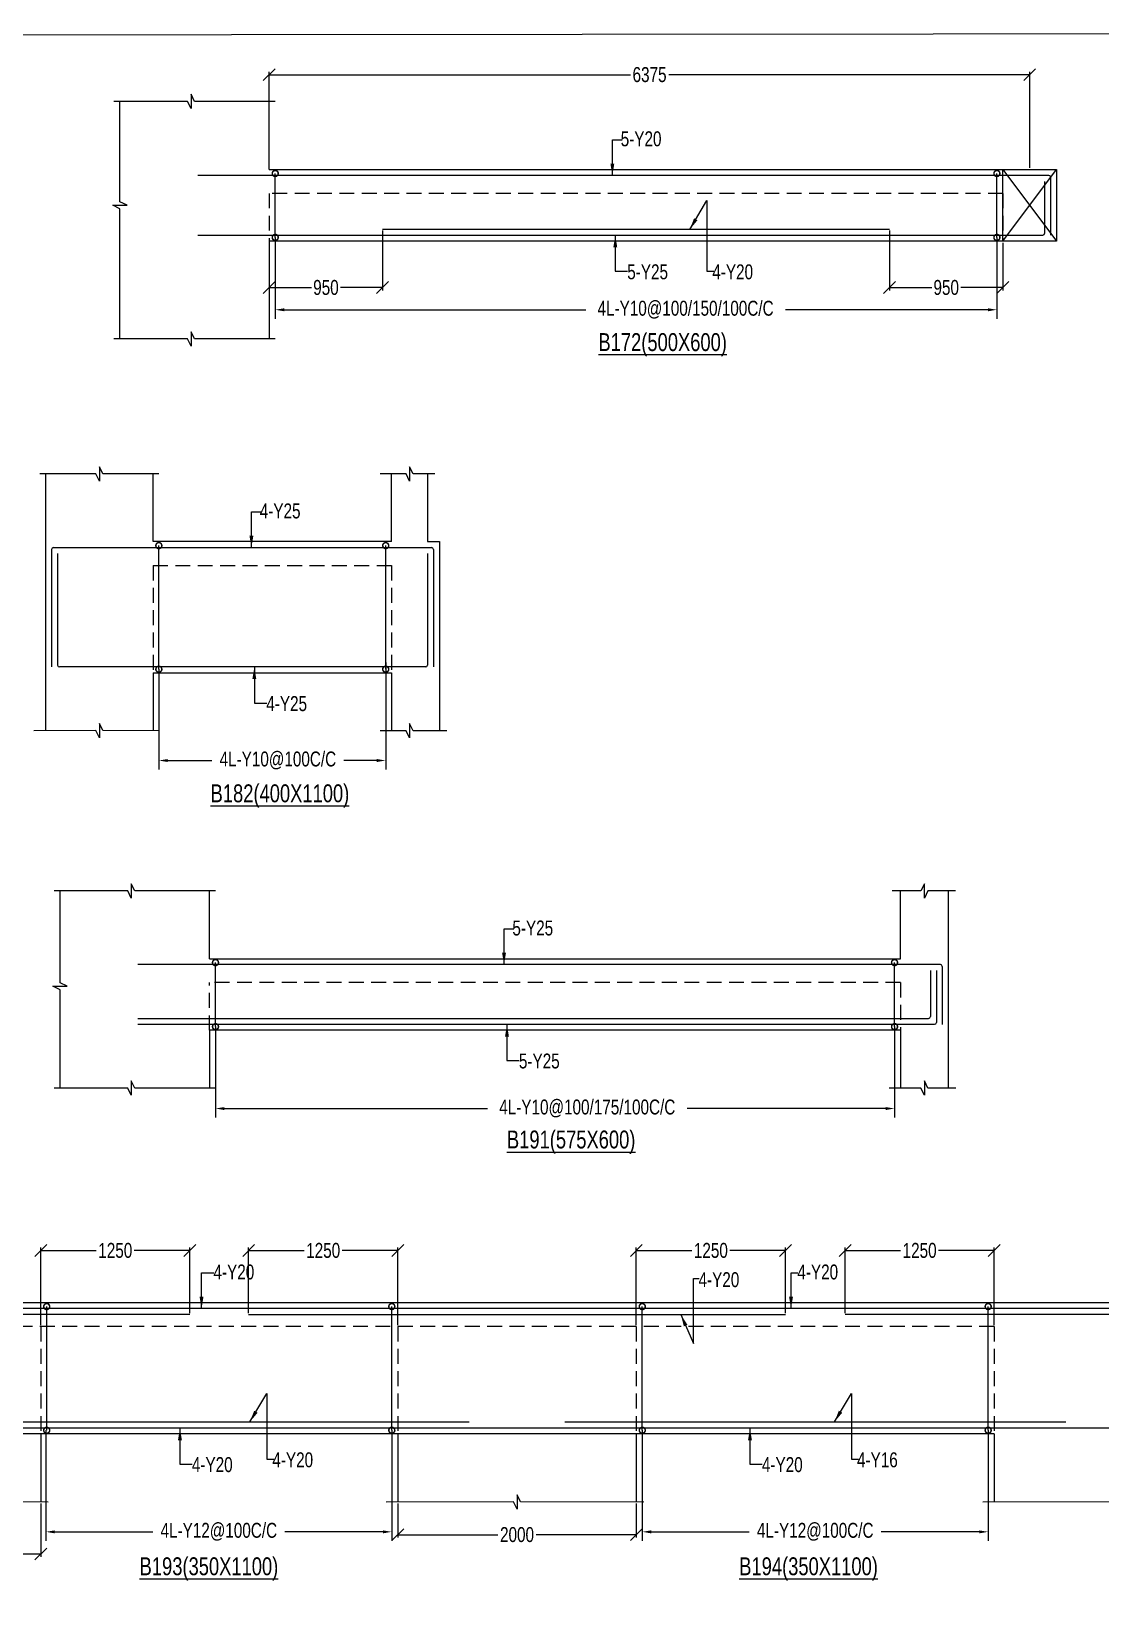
# Model space of a CAD drawing. Header units: millimetres. Extents: x 0 to 31744305, y -21599035 to 0.
# Drawn here: x 31651457 to 31660420, y -21249088 to -21235919 of the extents above; entities that cross this region are included whole.
import ezdxf

# ---------------------------------------------------------------- set-up
doc = ezdxf.new("R2010")
doc.units = ezdxf.units.MM
doc.header["$LTSCALE"] = 1000
doc.header["$MEASUREMENT"] = 0
doc.header["$PDMODE"] = 3
for name, pattern in [('CONTINOUS', [0]), ('CONTINU', [0]), ('HIDDEN', [0.375, 0.25, -0.125])]:
    doc.linetypes.add(name, pattern=pattern)
for name, color, linetype in [('-S-ARROW', 253, 'Continuous'), ('-S-MISC', 8, 'Continuous'), ('-S-STIRUP', 11, 'Continuous'), ('-STR-BEAM', 7, 'CONTINU'), ('-STR-COLUMN', 5, 'HIDDEN'), ('-STR-REINF', 3, 'Continuous'), ('-STR-RF-DIM', 8, 'CONTINOUS'), ('-STR-TEXT', 6, 'Continuous'), ('S-DIM', 7, 'Continuous'), ('SEC TEXT', 9, 'Continuous'), ('SLAB LINE', 254, 'HIDDEN')]:
    doc.layers.add(name, color=color, linetype=linetype)
doc.styles.add('BEAM-LS', font='romans.shx', dxfattribs={"width": 0.8})
doc.styles.add('SOBHA', font='swisscl.ttf')
doc.styles.add('sobha.sed', font='swisscl.ttf')
doc.dimstyles.new('S-50', dxfattribs={"dimscale": 50, "dimtxt": 2.5, "dimasz": 2, "dimexe": 0.5, "dimexo": 0.25, "dimgap": 0.25, "dimtad": 0, "dimdec": 0, "dimrnd": 0.0005, "dimzin": 0, "dimdsep": 46, "dimtxsty": 'sobha.sed', "dimblk": 'OBLIQUE', "dimcen": 0.09, "dimclrd": 8, "dimclre": 8, "dimclrt": 6, "dimadec": 0, "dimazin": 0, "dimtfac": 1, "dimtdec": 0, "dimtofl": 0, "dimtmove": 2, "dimatfit": 3, "dimfxl": 0.18, "dimtolj": 1, "dimtzin": 0, "dimlwd": -1, "dimlwe": -1, "dimarcsym": 0})
doc.dimstyles.new('S-DIM50', dxfattribs={"dimscale": 50, "dimtxt": 2.5, "dimasz": 1.5, "dimexe": 1.5, "dimexo": 1, "dimgap": 0.5, "dimtad": 0, "dimdec": 0, "dimzin": 0, "dimdsep": 46, "dimtxsty": 'SOBHA', "dimcen": 0.09, "dimclrd": 256, "dimclre": 256, "dimclrt": 6, "dimadec": 5, "dimazin": 0, "dimtfac": 1, "dimtdec": 0, "dimtofl": 0, "dimtmove": 0, "dimatfit": 3, "dimfxl": 0.18, "dimtolj": 1, "dimtzin": 0, "dimlwd": -1, "dimlwe": -1, "dimarcsym": 0})
doc.dimstyles.new('STIRUP', dxfattribs={"dimscale": 50, "dimtxt": 2.5, "dimasz": 2.2, "dimexe": 0, "dimexo": 0, "dimgap": 0.5, "dimtad": 0, "dimdec": 0, "dimzin": 0, "dimdsep": 46, "dimtxsty": 'BEAM-LS', "dimblk": 'DOTSMALL', "dimcen": 0.09, "dimclrd": 256, "dimclre": 256, "dimclrt": 256, "dimadec": 5, "dimazin": 0, "dimtfac": 1, "dimtdec": 0, "dimtofl": 0, "dimtmove": 0, "dimatfit": 3, "dimldrblk": 'DOTSMALL', "dimfxl": 0, "dimfxlon": 1, "dimtolj": 1, "dimtzin": 0, "dimlwd": -1, "dimlwe": -1, "dimarcsym": 0})

# ---------------------------------------------------------------- blocks, each defined once
blk = doc.blocks.new('_DotSmall')
at = {"color": 0, "linetype": 'ByBlock', "const_width": 0.5}
blk.add_lwpolyline([(-0.0625, 0, 1), (0.0625, 0, 1)], format="xyb", close=True, dxfattribs=at)
blk = doc.blocks.new('*D310')
at = {"layer": '-S-STIRUP', "ltscale": 100, "transparency": 16777216}
blk.add_line((31659551, -21237646), (31659551, -21237110), dxfattribs=at)
at = {"layer": 'Defpoints', "color": 0, "linetype": 'CONTINU', "ltscale": 100, "transparency": 16777216}
for p in [(31659551, -21237110), (31659551, -21237110), (31659551, -21237646, 0)]:
    blk.add_point(p, dxfattribs=at)
at = {"layer": '-S-STIRUP', "linetype": 'CONTINU', "ltscale": 100, "transparency": 16777216, "xscale": 100, "yscale": 100, "zscale": 100}
for p, rotation in [((31659551, -21237110), 90), ((31659551, -21237646), 270)]:
    blk.add_blockref('_DotSmall', p, dxfattribs=dict(at, rotation=rotation))
blk = doc.blocks.new('*D311')
at = {"layer": '-S-STIRUP', "ltscale": 100, "transparency": 16777216}
blk.add_line((31653501, -21237646), (31653501, -21237110), dxfattribs=at)
at = {"layer": 'Defpoints', "color": 0, "linetype": 'CONTINU', "ltscale": 100, "transparency": 16777216}
for p in [(31653501, -21237110, 0), (31653501, -21237110), (31653501, -21237646)]:
    blk.add_point(p, dxfattribs=at)
at = {"layer": '-S-STIRUP', "linetype": 'CONTINU', "ltscale": 100, "transparency": 16777216, "xscale": 100, "yscale": 100, "zscale": 100}
for p, rotation in [((31653501, -21237110), 90), ((31653501, -21237646), 270)]:
    blk.add_blockref('_DotSmall', p, dxfattribs=dict(at, rotation=rotation))
blk = doc.blocks.new('*D312')
at = {"layer": '-STR-RF-DIM', "transparency": 16777216}
for p, q in [((31653501, -21237646), (31653501, -21238327)), ((31659551, -21237646), (31659551, -21238327)), ((31653576, -21238252), (31656104, -21238252)), ((31659476, -21238252), (31657778, -21238252))]:
    blk.add_line(p, q, dxfattribs=at)
for points in [[(31653576, -21238240), (31653576, -21238265), (31653501, -21238252)], [(31659476, -21238240), (31659476, -21238265), (31659551, -21238252)]]:
    blk.add_solid(points, dxfattribs=at)
at = {"layer": 'Defpoints', "color": 0, "transparency": 16777216}
for p in [(31653501, -21237646, 178587), (31659551, -21237646, 0), (31659551, -21238252)]:
    blk.add_point(p, dxfattribs=at)
at = {"layer": '-STR-RF-DIM', "color": 6, "transparency": 16777216, "insert": (31656941, -21238252), "char_height": 125, "attachment_point": 5, "style": 'SOBHA'}
blk.add_mtext('\\A1;4L-Y10@100/150/100C/C', dxfattribs=at)
blk = doc.blocks.new('_OBLIQUE')
at = {"color": 0, "linetype": 'ByBlock'}
blk.add_line((-0.5, -0.5), (0.5, 0.5), dxfattribs=at)
blk = doc.blocks.new('*D331')
at = {"layer": '-STR-RF-DIM', "transparency": 16777216}
for p, q in [((31652525, -21241265), (31652525, -21242105)), ((31654427, -21241208), (31654427, -21242105)), ((31652600, -21242030), (31652969, -21242030)), ((31654352, -21242030), (31654077, -21242030))]:
    blk.add_line(p, q, dxfattribs=at)
for points in [[(31652600, -21242018), (31652600, -21242043), (31652525, -21242030)], [(31654352, -21242018), (31654352, -21242043), (31654427, -21242030)]]:
    blk.add_solid(points, dxfattribs=at)
at = {"layer": 'Defpoints', "color": 0, "transparency": 16777216}
for p in [(31652525, -21241265, 178587), (31654427, -21241208, 178587), (31652525, -21242030)]:
    blk.add_point(p, dxfattribs=at)
at = {"layer": '-STR-RF-DIM', "color": 6, "transparency": 16777216, "insert": (31653523, -21242030), "char_height": 125, "attachment_point": 5, "style": 'SOBHA'}
blk.add_mtext('\\A1;4L-Y10@100C/C', dxfattribs=at)
blk = doc.blocks.new('*D332')
at = {"layer": '-S-STIRUP', "ltscale": 100, "transparency": 16777216}
blk.add_line((31654427, -21241265), (31654427, -21240229), dxfattribs=at)
at = {"layer": 'Defpoints', "color": 0, "linetype": 'CONTINU', "ltscale": 100, "transparency": 16777216}
for p in [(31654427, -21240229), (31654427, -21240229), (31654427, -21241265)]:
    blk.add_point(p, dxfattribs=at)
at = {"layer": '-S-STIRUP', "linetype": 'CONTINU', "ltscale": 100, "transparency": 16777216, "xscale": 100, "yscale": 100, "zscale": 100}
for p, rotation in [((31654427, -21240229), 90), ((31654427, -21241265), 270)]:
    blk.add_blockref('_DotSmall', p, dxfattribs=dict(at, rotation=rotation))
blk = doc.blocks.new('*D333')
at = {"layer": '-S-STIRUP', "ltscale": 100, "transparency": 16777216}
blk.add_line((31652525, -21241265), (31652525, -21240229), dxfattribs=at)
at = {"layer": 'Defpoints', "color": 0, "linetype": 'CONTINU', "ltscale": 100, "transparency": 16777216}
for p in [(31652525, -21240229), (31652525, -21240229), (31652525, -21241265)]:
    blk.add_point(p, dxfattribs=at)
at = {"layer": '-S-STIRUP', "linetype": 'CONTINU', "ltscale": 100, "transparency": 16777216, "xscale": 100, "yscale": 100, "zscale": 100}
for p, rotation in [((31652525, -21240229), 90), ((31652525, -21241265), 270)]:
    blk.add_blockref('_DotSmall', p, dxfattribs=dict(at, rotation=rotation))
blk = doc.blocks.new('*D349')
at = {"layer": '-STR-RF-DIM', "transparency": 16777216}
for p, q in [((31653000, -21244261), (31653000, -21245022)), ((31658693, -21244261), (31658693, -21245022)), ((31653075, -21244947), (31655280, -21244947)), ((31658618, -21244947), (31656954, -21244947))]:
    blk.add_line(p, q, dxfattribs=at)
for points in [[(31653075, -21244935), (31653075, -21244960), (31653000, -21244947)], [(31658618, -21244935), (31658618, -21244960), (31658693, -21244947)]]:
    blk.add_solid(points, dxfattribs=at)
at = {"layer": 'Defpoints', "color": 0, "transparency": 16777216}
for p in [(31653000, -21244261, 178587), (31658693, -21244261, 178587), (31658693, -21244947)]:
    blk.add_point(p, dxfattribs=at)
at = {"layer": '-STR-RF-DIM', "color": 6, "transparency": 16777216, "insert": (31656117, -21244947), "char_height": 125, "attachment_point": 5, "style": 'SOBHA'}
blk.add_mtext('\\A1;4L-Y10@100/175/100C/C', dxfattribs=at)
blk = doc.blocks.new('*D350')
at = {"layer": '-S-STIRUP', "ltscale": 100, "transparency": 16777216}
blk.add_line((31658693, -21244261), (31658693, -21243724), dxfattribs=at)
at = {"layer": 'Defpoints', "color": 0, "linetype": 'CONTINU', "ltscale": 100, "transparency": 16777216}
for p in [(31658693, -21243724), (31658693, -21243724), (31658693, -21244261, 0)]:
    blk.add_point(p, dxfattribs=at)
at = {"layer": '-S-STIRUP', "linetype": 'CONTINU', "ltscale": 100, "transparency": 16777216, "xscale": 100, "yscale": 100, "zscale": 100}
for p, rotation in [((31658693, -21243724), 90), ((31658693, -21244261), 270)]:
    blk.add_blockref('_DotSmall', p, dxfattribs=dict(at, rotation=rotation))
blk = doc.blocks.new('*D351')
at = {"layer": '-S-STIRUP', "ltscale": 100, "transparency": 16777216}
blk.add_line((31653000, -21244261), (31653000, -21243724), dxfattribs=at)
at = {"layer": 'Defpoints', "color": 0, "linetype": 'CONTINU', "ltscale": 100, "transparency": 16777216}
for p in [(31653000, -21243724), (31653000, -21243724), (31653000, -21244261, 0)]:
    blk.add_point(p, dxfattribs=at)
at = {"layer": '-S-STIRUP', "linetype": 'CONTINU', "ltscale": 100, "transparency": 16777216, "xscale": 100, "yscale": 100, "zscale": 100}
for p, rotation in [((31653000, -21243724), 90), ((31653000, -21244261), 270)]:
    blk.add_blockref('_DotSmall', p, dxfattribs=dict(at, rotation=rotation))
blk = doc.blocks.new('*D353')
at = {"layer": '-S-STIRUP', "ltscale": 100, "transparency": 16777216}
blk.add_line((31659478, -21247644), (31659478, -21246607), dxfattribs=at)
at = {"layer": 'Defpoints', "color": 0, "linetype": 'CONTINU', "ltscale": 100, "transparency": 16777216}
for p in [(31659478, -21246607), (31659478, -21246607), (31659478, -21247644)]:
    blk.add_point(p, dxfattribs=at)
at = {"layer": '-S-STIRUP', "linetype": 'CONTINU', "ltscale": 100, "transparency": 16777216, "xscale": 100, "yscale": 100, "zscale": 100}
for p, rotation in [((31659478, -21246607), 90), ((31659478, -21247644), 270)]:
    blk.add_blockref('_DotSmall', p, dxfattribs=dict(at, rotation=rotation))
blk = doc.blocks.new('*D363')
at = {"layer": '-S-STIRUP', "ltscale": 100, "transparency": 16777216}
blk.add_line((31654478, -21247644), (31654478, -21246607), dxfattribs=at)
at = {"layer": 'Defpoints', "color": 0, "linetype": 'CONTINU', "ltscale": 100, "transparency": 16777216}
for p in [(31654478, -21246607), (31654478, -21246607), (31654478, -21247644)]:
    blk.add_point(p, dxfattribs=at)
at = {"layer": '-S-STIRUP', "linetype": 'CONTINU', "ltscale": 100, "transparency": 16777216, "xscale": 100, "yscale": 100, "zscale": 100}
for p, rotation in [((31654478, -21246607), 90), ((31654478, -21247644), 270)]:
    blk.add_blockref('_DotSmall', p, dxfattribs=dict(at, rotation=rotation))
blk = doc.blocks.new('*D364')
at = {"layer": '-S-STIRUP', "ltscale": 100, "transparency": 16777216}
blk.add_line((31656578, -21247644), (31656578, -21246607), dxfattribs=at)
at = {"layer": 'Defpoints', "color": 0, "linetype": 'CONTINU', "ltscale": 100, "transparency": 16777216}
for p in [(31656578, -21246607), (31656578, -21246607), (31656578, -21247644)]:
    blk.add_point(p, dxfattribs=at)
at = {"layer": '-S-STIRUP', "linetype": 'CONTINU', "ltscale": 100, "transparency": 16777216, "xscale": 100, "yscale": 100, "zscale": 100}
for p, rotation in [((31656578, -21246607), 90), ((31656578, -21247644), 270)]:
    blk.add_blockref('_DotSmall', p, dxfattribs=dict(at, rotation=rotation))
blk = doc.blocks.new('*D366')
at = {"layer": '-S-STIRUP', "ltscale": 100, "transparency": 16777216}
blk.add_line((31651585, -21247644), (31651585, -21246607), dxfattribs=at)
at = {"layer": 'Defpoints', "color": 0, "linetype": 'CONTINU', "ltscale": 100, "transparency": 16777216}
for p in [(31651585, -21246607), (31651585, -21246607), (31651585, -21247644)]:
    blk.add_point(p, dxfattribs=at)
at = {"layer": '-S-STIRUP', "linetype": 'CONTINU', "ltscale": 100, "transparency": 16777216, "xscale": 100, "yscale": 100, "zscale": 100}
for p, rotation in [((31651585, -21246607), 90), ((31651585, -21247644), 270)]:
    blk.add_blockref('_DotSmall', p, dxfattribs=dict(at, rotation=rotation))
blk = doc.blocks.new('*D368')
at = {"layer": '-STR-RF-DIM', "transparency": 16777216}
for p, q in [((31656578, -21247644), (31656578, -21248570)), ((31659478, -21247644), (31659478, -21248570)), ((31656653, -21248495), (31657474, -21248495)), ((31659403, -21248495), (31658582, -21248495))]:
    blk.add_line(p, q, dxfattribs=at)
for points in [[(31656653, -21248483), (31656653, -21248508), (31656578, -21248495)], [(31659403, -21248483), (31659403, -21248508), (31659478, -21248495)]]:
    blk.add_solid(points, dxfattribs=at)
at = {"layer": 'Defpoints', "color": 0, "transparency": 16777216}
for p in [(31656578, -21247644, 0), (31659478, -21247644, 0), (31656578, -21248495)]:
    blk.add_point(p, dxfattribs=at)
at = {"layer": '-STR-RF-DIM', "color": 6, "transparency": 16777216, "insert": (31658028, -21248495), "char_height": 125, "attachment_point": 5, "style": 'SOBHA'}
blk.add_mtext('\\A1;4L-Y12@100C/C', dxfattribs=at)
blk = doc.blocks.new('*D369')
at = {"layer": '-STR-RF-DIM', "transparency": 16777216}
for p, q in [((31651578, -21247644), (31651578, -21248570)), ((31654478, -21247644), (31654478, -21248570)), ((31651653, -21248495), (31652474, -21248495)), ((31654403, -21248495), (31653582, -21248495))]:
    blk.add_line(p, q, dxfattribs=at)
for points in [[(31651653, -21248483), (31651653, -21248508), (31651578, -21248495)], [(31654403, -21248483), (31654403, -21248508), (31654478, -21248495)]]:
    blk.add_solid(points, dxfattribs=at)
at = {"layer": 'Defpoints', "color": 0, "transparency": 16777216}
for p in [(31651578, -21247644, 0), (31654478, -21247644, 0), (31651578, -21248495)]:
    blk.add_point(p, dxfattribs=at)
at = {"layer": '-STR-RF-DIM', "color": 6, "transparency": 16777216, "insert": (31653028, -21248495), "char_height": 125, "attachment_point": 5, "style": 'SOBHA'}
blk.add_mtext('\\A1;4L-Y12@100C/C', dxfattribs=at)
blk = doc.blocks.new('*D435')
at = {"color": 8, "transparency": 16777216}
for p, q in [((31653451, -21237064), (31653451, -21236257)), ((31653451, -21236282), (31656478, -21236282)), ((31659826, -21236282), (31656800, -21236282)), ((31659826, -21237064), (31659826, -21236257))]:
    blk.add_line(p, q, dxfattribs=at)
at = {"layer": 'Defpoints', "color": 0, "transparency": 16777216}
for p in [(31659826, -21236282), (31653451, -21237077, 0), (31659826, -21237077, 0)]:
    blk.add_point(p, dxfattribs=at)
at = {"color": 8, "transparency": 16777216, "xscale": 100, "yscale": 100, "zscale": 100, "rotation": 180}
blk.add_blockref('_OBLIQUE', (31653451, -21236282), dxfattribs=at)
at = {"color": 8, "transparency": 16777216, "xscale": 100, "yscale": 100, "zscale": 100}
blk.add_blockref('_OBLIQUE', (31659826, -21236282), dxfattribs=at)
at = {"color": 6, "transparency": 16777216, "insert": (31656639, -21236282), "char_height": 125, "attachment_point": 5, "style": 'sobha.sed'}
blk.add_mtext('\\A1;6375', dxfattribs=at)
blk = doc.blocks.new('*D436')
at = {"color": 8, "transparency": 16777216}
for p, q in [((31654401, -21237589), (31654401, -21238091)), ((31653451, -21237692), (31653451, -21238091)), ((31653451, -21238066), (31653805, -21238066)), ((31654401, -21238066), (31654048, -21238066))]:
    blk.add_line(p, q, dxfattribs=at)
at = {"layer": 'Defpoints', "color": 0, "transparency": 16777216}
for p in [(31654401, -21237577, 0), (31653451, -21237679, 0), (31653451, -21238066)]:
    blk.add_point(p, dxfattribs=at)
at = {"color": 8, "transparency": 16777216, "xscale": 100, "yscale": 100, "zscale": 100, "rotation": 180}
blk.add_blockref('_OBLIQUE', (31653451, -21238066), dxfattribs=at)
at = {"color": 8, "transparency": 16777216, "xscale": 100, "yscale": 100, "zscale": 100}
blk.add_blockref('_OBLIQUE', (31654401, -21238066), dxfattribs=at)
at = {"color": 6, "transparency": 16777216, "insert": (31653926, -21238066), "char_height": 125, "attachment_point": 5, "style": 'sobha.sed'}
blk.add_mtext('\\A1;950', dxfattribs=at)
blk = doc.blocks.new('*D437')
at = {"color": 8, "transparency": 16777216}
for p, q in [((31658651, -21237589), (31658651, -21238091)), ((31659601, -21237692), (31659601, -21238091)), ((31658651, -21238066), (31659005, -21238066)), ((31659601, -21238066), (31659248, -21238066))]:
    blk.add_line(p, q, dxfattribs=at)
at = {"layer": 'Defpoints', "color": 0, "transparency": 16777216}
for p in [(31658651, -21237577, 0), (31659601, -21237679, 0), (31659601, -21238066)]:
    blk.add_point(p, dxfattribs=at)
at = {"color": 8, "transparency": 16777216, "xscale": 100, "yscale": 100, "zscale": 100, "rotation": 180}
blk.add_blockref('_OBLIQUE', (31658651, -21238066), dxfattribs=at)
at = {"color": 8, "transparency": 16777216, "xscale": 100, "yscale": 100, "zscale": 100}
blk.add_blockref('_OBLIQUE', (31659601, -21238066), dxfattribs=at)
at = {"color": 6, "transparency": 16777216, "insert": (31659126, -21238066), "char_height": 125, "attachment_point": 5, "style": 'sobha.sed'}
blk.add_mtext('\\A1;950', dxfattribs=at)
blk = doc.blocks.new('*D444')
at = {"color": 8, "transparency": 16777216}
for p, q in [((31651535, -21246762), (31651535, -21246112)), ((31651535, -21246137), (31652000, -21246137)), ((31652785, -21246137), (31652319, -21246137)), ((31652785, -21246662), (31652785, -21246112))]:
    blk.add_line(p, q, dxfattribs=at)
at = {"layer": 'Defpoints', "color": 0, "transparency": 16777216}
for p in [(31652785, -21246137), (31652785, -21246674, 0), (31651535, -21246774, 0)]:
    blk.add_point(p, dxfattribs=at)
at = {"color": 8, "transparency": 16777216, "xscale": 100, "yscale": 100, "zscale": 100, "rotation": 180}
blk.add_blockref('_OBLIQUE', (31651535, -21246137), dxfattribs=at)
at = {"color": 8, "transparency": 16777216, "xscale": 100, "yscale": 100, "zscale": 100}
blk.add_blockref('_OBLIQUE', (31652785, -21246137), dxfattribs=at)
at = {"color": 6, "transparency": 16777216, "insert": (31652160, -21246137), "char_height": 125, "attachment_point": 5, "style": 'sobha.sed'}
blk.add_mtext('\\A1;1250', dxfattribs=at)
blk = doc.blocks.new('*D445')
at = {"color": 8, "transparency": 16777216}
for p, q in [((31653278, -21246662), (31653278, -21246112)), ((31653278, -21246137), (31653744, -21246137)), ((31654528, -21246137), (31654062, -21246137)), ((31654528, -21246762), (31654528, -21246112))]:
    blk.add_line(p, q, dxfattribs=at)
at = {"layer": 'Defpoints', "color": 0, "transparency": 16777216}
for p in [(31653278, -21246137), (31653278, -21246674, 0), (31654528, -21246774, 0)]:
    blk.add_point(p, dxfattribs=at)
at = {"color": 8, "transparency": 16777216, "xscale": 100, "yscale": 100, "zscale": 100, "rotation": 180}
blk.add_blockref('_OBLIQUE', (31653278, -21246137), dxfattribs=at)
at = {"color": 8, "transparency": 16777216, "xscale": 100, "yscale": 100, "zscale": 100}
blk.add_blockref('_OBLIQUE', (31654528, -21246137), dxfattribs=at)
at = {"color": 6, "transparency": 16777216, "insert": (31653903, -21246137), "char_height": 125, "attachment_point": 5, "style": 'sobha.sed'}
blk.add_mtext('\\A1;1250', dxfattribs=at)
blk = doc.blocks.new('*D446')
at = {"color": 8, "transparency": 16777216}
for p, q in [((31656528, -21246762), (31656528, -21246112)), ((31656528, -21246137), (31656994, -21246137)), ((31657778, -21246137), (31657312, -21246137)), ((31657778, -21246662), (31657778, -21246112))]:
    blk.add_line(p, q, dxfattribs=at)
at = {"layer": 'Defpoints', "color": 0, "transparency": 16777216}
for p in [(31657778, -21246137), (31657778, -21246674, 0), (31656528, -21246774, 0)]:
    blk.add_point(p, dxfattribs=at)
at = {"color": 8, "transparency": 16777216, "xscale": 100, "yscale": 100, "zscale": 100, "rotation": 180}
blk.add_blockref('_OBLIQUE', (31656528, -21246137), dxfattribs=at)
at = {"color": 8, "transparency": 16777216, "xscale": 100, "yscale": 100, "zscale": 100}
blk.add_blockref('_OBLIQUE', (31657778, -21246137), dxfattribs=at)
at = {"color": 6, "transparency": 16777216, "insert": (31657153, -21246137), "char_height": 125, "attachment_point": 5, "style": 'sobha.sed'}
blk.add_mtext('\\A1;1250', dxfattribs=at)
blk = doc.blocks.new('*D447')
at = {"color": 8, "transparency": 16777216}
for p, q in [((31658278, -21246662), (31658278, -21246112)), ((31658278, -21246137), (31658744, -21246137)), ((31659528, -21246137), (31659062, -21246137)), ((31659528, -21246762), (31659528, -21246112))]:
    blk.add_line(p, q, dxfattribs=at)
at = {"layer": 'Defpoints', "color": 0, "transparency": 16777216}
for p in [(31658278, -21246137), (31658278, -21246674, 0), (31659528, -21246774, 0)]:
    blk.add_point(p, dxfattribs=at)
at = {"color": 8, "transparency": 16777216, "xscale": 100, "yscale": 100, "zscale": 100, "rotation": 180}
blk.add_blockref('_OBLIQUE', (31658278, -21246137), dxfattribs=at)
at = {"color": 8, "transparency": 16777216, "xscale": 100, "yscale": 100, "zscale": 100}
blk.add_blockref('_OBLIQUE', (31659528, -21246137), dxfattribs=at)
at = {"color": 6, "transparency": 16777216, "insert": (31658903, -21246137), "char_height": 125, "attachment_point": 5, "style": 'sobha.sed'}
blk.add_mtext('\\A1;1250', dxfattribs=at)
blk = doc.blocks.new('*D1138')
at = {"layer": 'Defpoints', "color": 0, "transparency": 16777216}
for p in [(31649535, -21248245, 0), (31651535, -21248245, 0), (31651535, -21248681)]:
    blk.add_point(p, dxfattribs=at)
at = {"layer": 'S-DIM', "color": 8, "transparency": 16777216}
for p, q in [((31649535, -21248258), (31649535, -21248706)), ((31651535, -21248258), (31651535, -21248706)), ((31649535, -21248681), (31650374, -21248681)), ((31651535, -21248681), (31650696, -21248681))]:
    blk.add_line(p, q, dxfattribs=at)
at = {"layer": 'S-DIM', "color": 8, "transparency": 16777216, "xscale": 100, "yscale": 100, "zscale": 100, "rotation": 180}
blk.add_blockref('_OBLIQUE', (31649535, -21248681), dxfattribs=at)
at = {"layer": 'S-DIM', "color": 8, "transparency": 16777216, "xscale": 100, "yscale": 100, "zscale": 100}
blk.add_blockref('_OBLIQUE', (31651535, -21248681), dxfattribs=at)
at = {"layer": 'S-DIM', "color": 6, "transparency": 16777216, "insert": (31650535, -21248681), "char_height": 125, "attachment_point": 5, "style": 'sobha.sed'}
blk.add_mtext('\\A1;2000', dxfattribs=at)
blk = doc.blocks.new('*D1139')
at = {"layer": 'Defpoints', "color": 0, "transparency": 16777216}
for p in [(31654528, -21248245, 0), (31656528, -21248245, 0), (31656528, -21248519)]:
    blk.add_point(p, dxfattribs=at)
at = {"layer": 'S-DIM', "color": 8, "transparency": 16777216}
for p, q in [((31654528, -21248258), (31654528, -21248544)), ((31656528, -21248258), (31656528, -21248544)), ((31654528, -21248519), (31655367, -21248519)), ((31656528, -21248519), (31655689, -21248519))]:
    blk.add_line(p, q, dxfattribs=at)
at = {"layer": 'S-DIM', "color": 8, "transparency": 16777216, "xscale": 100, "yscale": 100, "zscale": 100, "rotation": 180}
blk.add_blockref('_OBLIQUE', (31654528, -21248519), dxfattribs=at)
at = {"layer": 'S-DIM', "color": 8, "transparency": 16777216, "xscale": 100, "yscale": 100, "zscale": 100}
blk.add_blockref('_OBLIQUE', (31656528, -21248519), dxfattribs=at)
at = {"layer": 'S-DIM', "color": 6, "transparency": 16777216, "insert": (31655528, -21248519), "char_height": 125, "attachment_point": 5, "style": 'sobha.sed'}
blk.add_mtext('\\A1;2000', dxfattribs=at)

msp = doc.modelspace()

# ---------------------------------------------------------------- linework, layer by layer
at = {"layer": '-S-MISC', "linetype": 'ByBlock', "ltscale": 1000}
for points, elevation in [([(31652199, -21238497), (31652198.3, -21237406.7), (31652138.6, -21237376.8), (31652258.8, -21237376.8), (31652198.3, -21237347), (31652198.8, -21236506.2)], 0), ([(31653501.4, -21236506.2), (31652824.9, -21236506.2), (31652795.1, -21236446.5), (31652795.1, -21236566.7), (31652765.2, -21236506.2), (31652149, -21236506.4)], 0), ([(31653499.9, -21238497), (31652824.9, -21238497), (31652795.1, -21238437.3), (31652795.1, -21238557.5), (31652765.2, -21238497), (31652149, -21238497.2)], 0), ([(31652526.1, -21239627.5), (31652056.2, -21239627.1), (31652026.3, -21239567.4), (31652026.3, -21239687.6), (31651996.4, -21239627.1), (31651526.3, -21239627.5)], 0), ([(31654839.8, -21239627.5), (31654657.1, -21239627.5), (31654627.2, -21239567.8), (31654627.2, -21239688), (31654597.4, -21239627.5), (31654380.7, -21239627.5)], 0), ([(31652526.3, -21241780.3), (31652056.2, -21241779.8), (31652026.3, -21241720.2), (31652026.3, -21241840.3), (31651996.4, -21241779.8), (31651476.3, -21241780.3)], 0), ([(31654939.8, -21241780.3), (31654657.1, -21241780.3), (31654627.2, -21241720.6), (31654627.2, -21241840.8), (31654597.4, -21241780.3), (31654380.7, -21241780.3)], 0), ([(31651697.9, -21244775.9), (31651697.2, -21243952), (31651637.5, -21243922.1), (31651757.7, -21243922.1), (31651697.2, -21243892.3), (31651697.7, -21243123.1)], -178586.6), ([(31653000.3, -21243123.1), (31652323.8, -21243123.1), (31652293.9, -21243063.4), (31652293.9, -21243183.6), (31652264.1, -21243123.1), (31651647.9, -21243123.3)], -178586.6), ([(31659205.1, -21243123.1), (31658973.2, -21243123.1), (31658943.3, -21243182.7), (31658943.3, -21243062.6), (31658913.5, -21243123.1), (31658672.2, -21243123.1)], -178586.6), ([(31652998.7, -21244775.9), (31652323.8, -21244775.9), (31652293.9, -21244716.2), (31652293.9, -21244836.4), (31652264.1, -21244775.9), (31651647.9, -21244776.1)], -178586.6), ([(31659205.9, -21244775.9), (31658973.2, -21244775.9), (31658943.3, -21244716.2), (31658943.3, -21244836.4), (31658913.5, -21244775.9), (31658647.5, -21244775.9)], -178586.6), ([(31651597.3, -21248245.2), (31650564.6, -21248244.8), (31650534.7, -21248185.2), (31650534.7, -21248305.3), (31650504.9, -21248244.8), (31649438.9, -21248245.2)], 0), ([(31656590.6, -21248245.2), (31655557.9, -21248244.8), (31655528.1, -21248185.2), (31655528.1, -21248305.3), (31655498.2, -21248244.8), (31654432.2, -21248245.2)], 0), ([(31661590.6, -21248245.2), (31660557.9, -21248244.8), (31660528.1, -21248185.2), (31660528.1, -21248305.3), (31660498.2, -21248244.8), (31659432.2, -21248245.2)], 0)]:
    msp.add_lwpolyline(points, dxfattribs=dict(at, elevation=elevation))
at = {"layer": '-STR-BEAM'}
for p, q in [((31653451.4, -21237076.7, 0), (31659601.4, -21237076.7, 0)), ((31659601.4, -21237676.7, 0), (31660051.3, -21237076.7, 0)), ((31659601.4, -21237076.7, 0), (31660051.3, -21237676.7, 0)), ((31654476.6, -21240195.7, 0), (31652476.3, -21240195.7, 0)), ((31652950.3, -21243691.3, -178586.6), (31658743.3, -21243691.3, -178586.6)), ((31644837.9, -21246574.3, 0), (31673633.2, -21246574.3, 0)), ((31659528.1, -21247674.3, 0), (31644837.9, -21247674.3, 0))]:
    msp.add_line(p, q, dxfattribs=at)
at = {"layer": '-STR-BEAM', "elevation": 0}
msp.add_lwpolyline([(31679606.4, -21264619.4), (31644306.4, -21264619.4), (31644306.4, -21235952.8), (31679606.4, -21235919.4)], close=True, dxfattribs=at)
at = {"layer": '-STR-BEAM'}
for points, elevation in [([(31659601.4, -21237676.7), (31659601.4, -21237076.7), (31660051.3, -21237076.7), (31660051.3, -21237676.7), (31659601.4, -21237676.7)], 0), ([(31659601.4, -21237676.7), (31653451.4, -21237676.7)], 0), ([(31652476.3, -21241295.7), (31654476.6, -21241295.7)], 0), ([(31658743.3, -21244291.3), (31652950.3, -21244291.3)], -178586.6)]:
    msp.add_lwpolyline(points, dxfattribs=dict(at, elevation=elevation))
at = {"layer": '-STR-COLUMN', "linetype": 'Continuous', "ltscale": 10}
for p, q in [((31653451.4, -21237076.7, 0), (31653451.4, -21236506.2, 0)), ((31653451.4, -21237676.7, 0), (31653451.4, -21238497, 0)), ((31651576.3, -21241780.3, 0), (31651576.3, -21239627.5, 0)), ((31652476.3, -21240195.7, 0), (31652476.3, -21239627.5, 0)), ((31654476.6, -21240195.7, 0), (31654476.6, -21239627.5, 0)), ((31654776.6, -21239627.5, 0), (31654776.6, -21240195.7, 0)), ((31654776.6, -21240195.7, 0), (31654877.3, -21240195.7, 0)), ((31654877.3, -21240195.7, 0), (31654877.3, -21241780.3, 0)), ((31652476.3, -21241295.7, 0), (31652476.3, -21241780.3, 0)), ((31654476.6, -21241295.7, 0), (31654476.6, -21241780.3, 0)), ((31652950.3, -21243691.3, -178586.6), (31652950.3, -21243123.1, -178586.6)), ((31658743.3, -21243691.3, -178586.6), (31658743.3, -21243123.1, -178586.6)), ((31659143.3, -21243123.1, -178586.6), (31659143.3, -21244775.9, -178586.6)), ((31652950.3, -21244291.3, -178586.6), (31652950.3, -21244775.9, -178586.6)), ((31658743.3, -21244291.3, -178586.6), (31658743.3, -21244775.9, -178586.6)), ((31651534.7, -21247674.3, 0), (31651534.7, -21248245.2, 0)), ((31654528.1, -21247674.3, 0), (31654528.1, -21248245.2, 0)), ((31656528.1, -21247674.3, 0), (31656528.1, -21248245.2, 0)), ((31659528.1, -21247674.3, 0), (31659528.1, -21248245.2, 0))]:
    msp.add_line(p, q, dxfattribs=at)
at = {"layer": '-STR-REINF', "ltscale": 10}
for p, q in [((31659986.3, -21237126.7, 0), (31652851.4, -21237126.7, 0)), ((31659951.3, -21237176.7, 0), (31659951.3, -21237611.7, 0)), ((31660001.3, -21237141.7, 0), (31660001.3, -21237627.4, 0)), ((31654401.4, -21237576.7, 0), (31658651.4, -21237576.7, 0)), ((31652851.4, -21237626.7, 0), (31659936.3, -21237626.7, 0)), ((31651641.2, -21240245.7, 0), (31654812.3, -21240245.7, 0)), ((31651626.2, -21240260.7, 0), (31651626.2, -21241246.3, 0)), ((31651676.2, -21240295.7, 0), (31651676.2, -21241230.7, 0)), ((31654777.3, -21240295.7, 0), (31654777.3, -21241230.7, 0)), ((31654827.3, -21240260.7, 0), (31654827.3, -21241246.3, 0)), ((31654762.3, -21241245.7, 0), (31651691.2, -21241245.7, 0)), ((31659078.3, -21243741.3, -178586.6), (31652350.3, -21243741.3, -178586.6)), ((31658993.3, -21243791.3, -178586.6), (31658993.3, -21244176.3, -178586.6)), ((31659043.3, -21243791.3, -178586.6), (31659043.3, -21244226.3, -178586.6)), ((31659093.3, -21243756.3, -178586.6), (31659093.3, -21244241.9, -178586.6)), ((31652350.3, -21244191.3, -178586.6), (31658978.3, -21244191.3, -178586.6)), ((31652350.3, -21244241.3, -178586.6), (31659028.3, -21244241.3, -178586.6)), ((31673568.2, -21246624.3, 0), (31644902.9, -21246624.3, 0)), ((31652784.7, -21246674.3, 0), (31648334.7, -21246674.3, 0)), ((31653278.1, -21246674.3, 0), (31657778.1, -21246674.3, 0)), ((31662778.1, -21246674.3, 0), (31658278.1, -21246674.3, 0)), ((31650934.7, -21247574.3, 0), (31655127.6, -21247574.3, 0)), ((31655928.1, -21247574.3, 0), (31660127.9, -21247574.3, 0)), ((31644952.9, -21247624.3, 0), (31673518.2, -21247624.3, 0))]:
    msp.add_line(p, q, dxfattribs=at)
for centre, start, end in [((31659986.3, -21237141.7, 0), 0, 90), ((31659936.3, -21237611.7, 0), 270, 0), ((31651641.2, -21240260.7, 0), 90, 180), ((31654812.3, -21240260.7, 0), 0, 90), ((31651691.2, -21241230.7, 0), 180, 270), ((31654762.3, -21241230.7, 0), 270, 0), ((31659078.3, -21243756.3, -178586.6), 0, 90), ((31659028.3, -21244226.3, -178586.6), 270, 0)]:
    msp.add_arc(centre, 15, start, end, dxfattribs=at)
at = {"layer": '-STR-REINF', "ltscale": 10, "extrusion": (-5.68777e-09, 0, 1)}
msp.add_arc((31658978.3, -21244176.3, -178586.8), 15, 270, 0, dxfattribs=at)
at = {"layer": 'SLAB LINE', "color": 8, "linetype": 'HIDDEN', "ltscale": 0.5}
for p, q in [((31659601.4, -21237276.7, 0), (31653451.4, -21237276.7, 0)), ((31653451.4, -21237276.7, 0), (31653451.4, -21237676.7, 0)), ((31659601.4, -21237276.7, 0), (31659601.4, -21237676.7, 0)), ((31652476.3, -21240395.7, 0), (31654476.6, -21240395.7, 0)), ((31652476.3, -21240395.7, 0), (31652476.3, -21241295.7, 0)), ((31654476.6, -21240395.7, 0), (31654476.6, -21241295.7, 0)), ((31658743.1, -21243891.3, -178586.6), (31652950.3, -21243891.3, -178586.6)), ((31652950.3, -21244291.3, -178586.6), (31652950.3, -21243891.3, -178586.6)), ((31658743.1, -21243891.3, -178586.6), (31658743.1, -21244291.3, -178586.6)), ((31658743.3, -21243891.3, -178586.6), (31658743.3, -21244291.3, -178586.6)), ((31659528.1, -21246774.3, 0), (31644837.9, -21246774.3, 0)), ((31651534.7, -21246774.3, 0), (31651534.7, -21247674.3, 0)), ((31654528.1, -21246774.3, 0), (31654528.1, -21247674.3, 0)), ((31656528.1, -21246774.3, 0), (31656528.1, -21247674.3, 0)), ((31659528.1, -21246774.3, 0), (31659528.1, -21247674.3, 0))]:
    msp.add_line(p, q, dxfattribs=at)

# ---------------------------------------------------------------- texts
at = {"layer": '-STR-TEXT', "color": 6, "style": 'SOBHA'}
for s, p in [('5-Y20', (31656397.2, -21236881.9, 0)), ('5-Y25', (31656451.9, -21237996.7, 0)), ('4-Y20', (31657164.8, -21237997, 0)), ('4-Y25', (31653371.1, -21240000.8, 0)), ('4-Y25', (31653425.8, -21241615.7, 0)), ('5-Y25', (31655489, -21243496.4, -178586.6)), ('5-Y25', (31655543.7, -21244611.3, -178586.6)), ('4-Y20', (31652983.1, -21246379.5, 0)), ('4-Y20', (31657878, -21246379.5, 0)), ('4-Y20', (31657049.6, -21246443.9, 0)), ('4-Y20', (31652802.1, -21247994.3, 0)), ('4-Y20', (31653476.6, -21247954.1, 0)), ('4-Y20', (31657581, -21247994.3, 0)), ('4-Y16', (31658377.9, -21247954.1, 0))]:
    msp.add_text(s, height=125, dxfattribs=at).set_placement(p)
at = {"layer": 'SEC TEXT', "color": 4, "linetype": 'ByBlock', "style": 'sobha.sed'}
for s, rotation, p in [('%%UB172(500X600)', 359.98928, (31656210.5, -21238598.3, 0)), ('%%UB182(400X1100)', 0.01072, (31652959, -21242380.4, 0)), ('%%UB191(575X600)', 359.98928, (31655443.4, -21245281.7, -178586.6)), ('%%UB193(350X1100)', 359.98928, (31652363.8, -21248858.9, 0)), ('%%UB194(350X1100)', 359.98928, (31657390.8, -21248858.9, 0))]:
    msp.add_text(s, height=150, rotation=rotation, dxfattribs=at).set_placement(p)

# ---------------------------------------------------------------- dimensions: what is measured, and where the dimension line sits
at = {"layer": '-S-STIRUP', "linetype": 'CONTINU', "ltscale": 100}
for base, p1, p2, picture, middle in [((31653501.3, -21237109.7, 178586.6), (31653501.3, -21237646.4, 178586.6), (31653501.3, -21237109.7, 178586.6), '*D311', (31653501.3, -21237378.1, 178586.6)), ((31659551.4, -21237109.7, 0), (31659551.4, -21237646.4, 0), (31659551.4, -21237109.7, 0), '*D310', (31659551.4, -21237378.1, 0)), ((31652525.4, -21240228.7, 178586.6), (31652525.4, -21241265.4, 178586.6), (31652525.4, -21240228.7, 178586.6), '*D333', (31652525.4, -21240747, 178586.6)), ((31654426.7, -21240228.7, 178586.6), (31654426.7, -21241265.4, 178586.6), (31654426.7, -21240228.7, 178586.6), '*D332', (31654426.7, -21240747, 178586.6)), ((31653000.3, -21243724.3, 0), (31653000.3, -21244261, 0), (31653000.3, -21243724.3, 0), '*D351', (31653000.3, -21243992.6, 0)), ((31658693.3, -21243724.3, 0), (31658693.3, -21244261, 0), (31658693.3, -21243724.3, 0), '*D350', (31658693.3, -21243992.6, 0)), ((31651584.7, -21246607.3, 0), (31651584.7, -21247644, 0), (31651584.7, -21246607.3, 0), '*D366', (31651584.7, -21247125.7, 0)), ((31654478.1, -21246607.3, 0), (31654478.1, -21247644, 0), (31654478.1, -21246607.3, 0), '*D363', (31654478.1, -21247125.7, 0)), ((31656578.1, -21246607.3, 0), (31656578.1, -21247644, 0), (31656578.1, -21246607.3, 0), '*D364', (31656578.1, -21247125.7, 0)), ((31659478.1, -21246607.3, 0), (31659478.1, -21247644, 0), (31659478.1, -21246607.3, 0), '*D353', (31659478.1, -21247125.7, 0))]:
    dim = msp.add_linear_dim(base=base, p1=p1, p2=p2, angle=90, text=' ', dimstyle='STIRUP', override={"dimasz": 2}, dxfattribs=at)
    dim.commit()
    dim.dimension.update_dxf_attribs({"geometry": picture, "text_midpoint": middle})
at = {"layer": '-STR-RF-DIM'}
for base, p1, p2, text, picture, middle in [((31659551.4, -21238252.3, 0), (31653501.3, -21237646.4, 178586.6), (31659551.4, -21237646.4, 0), '4L-Y10@100/150/100C/C', '*D312', (31656941, -21238252.3, 0)), ((31658693.3, -21244947.4, -178586.6), (31653000.3, -21244261, 0), (31658693.3, -21244261, 0), '4L-Y10@100/175/100C/C', '*D349', (31656117.1, -21244947.4, -178586.6))]:
    dim = msp.add_linear_dim(base=base, p1=p1, p2=p2, text=text, dimstyle='S-DIM50', override={"dimscale": 1, "dimtxt": 125, "dimasz": 75, "dimexe": 75, "dimexo": 0, "dimgap": 25, "dimsah": 1, "dimcen": 4.5, "dimfxl": 75}, dxfattribs=at)
    dim.commit()
    dim.dimension.update_dxf_attribs({"geometry": picture, "text_midpoint": middle, "dimtype": 160})
for base, p1, p2, text, picture, middle in [((31652525.4, -21242030.3, 0), (31654426.7, -21241208.5, 178586.6), (31652525.4, -21241265.4, 178586.6), '4L-Y10@100C/C', '*D331', (31653522.5, -21242030.3, 0)), ((31651578.1, -21248495.3, 0), (31654478.1, -21247644, 0), (31651578.1, -21247644, 0), '4L-Y12@100C/C', '*D369', (31653028.1, -21248495.3, 0)), ((31656578.1, -21248495.3, 0), (31659478.1, -21247644, 0), (31656578.1, -21247644, 0), '4L-Y12@100C/C', '*D368', (31658028.1, -21248495.3, 0))]:
    dim = msp.add_linear_dim(base=base, p1=p1, p2=p2, angle=180, text=text, dimstyle='S-DIM50', override={"dimscale": 1, "dimtxt": 125, "dimasz": 75, "dimexe": 75, "dimexo": 0, "dimgap": 25, "dimsah": 1, "dimcen": 4.5, "dimfxl": 75}, dxfattribs=at)
    dim.commit()
    dim.dimension.update_dxf_attribs({"geometry": picture, "text_midpoint": middle, "dimtype": 160})
at = {"color": 1}
dim = msp.add_linear_dim(base=(31659826.4, -21236282), p1=(31653451.4, -21237076.7, 0), p2=(31659826.4, -21237076.7, 0), dimstyle='S-50', override={"dimclrd": 8}, dxfattribs=at)
dim.commit()
dim.dimension.update_dxf_attribs({"geometry": '*D435', "text_midpoint": (31656638.9, -21236282)})
for base, p1, p2, angle, picture, middle in [((31653451.4, -21238066.4, 0), (31654401.4, -21237576.7, 0), (31653451.4, -21237679.4, 0), 180, '*D436', (31653926.4, -21238066.4, 0)), ((31659601.4, -21238066.4, 0), (31658651.4, -21237576.7, 0), (31659601.4, -21237679.4, 0), 0, '*D437', (31659126.4, -21238066.4, 0)), ((31652784.7, -21246136.6, 0), (31651534.7, -21246774.3, 0), (31652784.7, -21246674.3, 0), 0, '*D444', (31652159.7, -21246136.6, 0)), ((31653278.1, -21246136.6, 0), (31654528.1, -21246774.3, 0), (31653278.1, -21246674.3, 0), 180, '*D445', (31653903.1, -21246136.6, 0)), ((31657778.1, -21246136.6, 0), (31656528.1, -21246774.3, 0), (31657778.1, -21246674.3, 0), 0, '*D446', (31657153.1, -21246136.6, 0)), ((31658278.1, -21246136.6, 0), (31659528.1, -21246774.3, 0), (31658278.1, -21246674.3, 0), 180, '*D447', (31658903.1, -21246136.6, 0))]:
    dim = msp.add_linear_dim(base=base, p1=p1, p2=p2, angle=angle, dimstyle='S-50', override={"dimclrd": 8}, dxfattribs=at)
    dim.commit()
    dim.dimension.update_dxf_attribs({"geometry": picture, "text_midpoint": middle})
at = {"layer": 'S-DIM', "color": 1}
for base, p1, p2, picture, middle in [((31651534.7, -21248680.7), (31649534.7, -21248245.2, 0), (31651534.7, -21248245.2, 0), '*D1138', (31650534.7, -21248680.7)), ((31656528.1, -21248519.2), (31654528.1, -21248245.2, 0), (31656528.1, -21248245.2, 0), '*D1139', (31655528.1, -21248519.2))]:
    dim = msp.add_linear_dim(base=base, p1=p1, p2=p2, dimstyle='S-50', dxfattribs=at)
    dim.commit()
    dim.dimension.update_dxf_attribs({"geometry": picture, "text_midpoint": middle})

# ---------------------------------------------------------------- leaders
at = {"layer": '-S-ARROW'}
for points, override in [([(31656327.2, -21237126.7, 0), (31656327.2, -21236826.7, 0), (31656409.6, -21236826.7, 0)], {"dimasz": 2, "dimgap": 0.1, "dimtad": 0}), ([(31656975.9, -21237579.9, 0), (31657118.1, -21237337.7, 0), (31657118.1, -21237929.2, 0), (31657177.6, -21237929.2, 0)], {"dimgap": 0.1}), ([(31656351.8, -21237629.4, 0), (31656351.8, -21237929.4, 0), (31656455.2, -21237929.4, 0)], {"dimasz": 2, "dimgap": 0.1, "dimtad": 0}), ([(31653301.2, -21240245.7, 0), (31653301.2, -21239945.7, 0), (31653383.6, -21239945.7, 0)], {"dimasz": 2, "dimgap": 0.1, "dimtad": 0}), ([(31653325.7, -21241248.4, 0), (31653325.7, -21241548.4, 0), (31653429.2, -21241548.4, 0)], {"dimasz": 2, "dimgap": 0.1, "dimtad": 0}), ([(31655419.1, -21243741.3, -178586.6), (31655419.1, -21243441.3, -178586.6), (31655501.5, -21243441.3, -178586.6)], {"dimasz": 2, "dimgap": 0.1, "dimtad": 0}), ([(31655443.7, -21244244, -178586.6), (31655443.7, -21244544, -178586.6), (31655547.1, -21244544, -178586.6)], {"dimasz": 2, "dimgap": 0.1, "dimtad": 0}), ([(31652883.1, -21246624.3, 0), (31652883.1, -21246324.3, 0), (31652986.5, -21246324.3, 0)], {"dimasz": 2, "dimgap": 0.1, "dimtad": 0}), ([(31656901.5, -21246674.6, 0), (31657007.2, -21246916.9, 0), (31657007.2, -21246372.3, 0), (31657055.1, -21246372.3, 0)], {"dimgap": 0.1}), ([(31657824.9, -21246624.3, 0), (31657824.9, -21246324.3, 0), (31657881.4, -21246324.3, 0)], {"dimasz": 2, "dimgap": 0.1, "dimtad": 0}), ([(31653287.7, -21247574.3, 0), (31653430, -21247335.3, 0), (31653430, -21247886.4, 0), (31653489.4, -21247886.4, 0)], {"dimgap": 0.1}), ([(31658189, -21247574.3, 0), (31658331.3, -21247335.3, 0), (31658331.3, -21247886.4, 0), (31658390.7, -21247886.4, 0)], {"dimgap": 0.1}), ([(31652702.1, -21247627, 0), (31652702.1, -21247927, 0), (31652805.5, -21247927, 0)], {"dimasz": 2, "dimgap": 0.1, "dimtad": 0}), ([(31657480.9, -21247627, 0), (31657480.9, -21247927, 0), (31657584.3, -21247927, 0)], {"dimasz": 2, "dimgap": 0.1, "dimtad": 0})]:
    msp.add_leader(points, dimstyle='S-50', override=override, dxfattribs=at)

doc.saveas('drawing.dxf')
